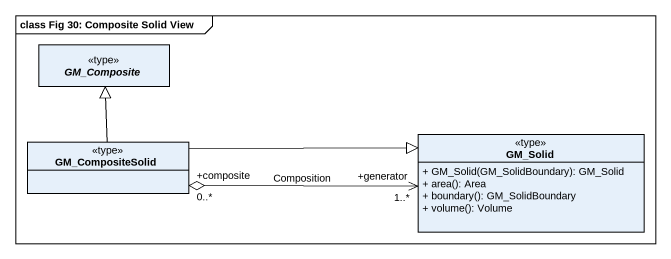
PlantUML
@startuml
mainframe class Fig 30: Composite Solid View
hide circle
hide empty members
skinparam classAttributeIconSize 0
abstract class GM_Composite <<type>>
class GM_CompositeSolid <<type>>
class GM_Solid <<type>> {
  + GM_Solid(GM_SolidBoundary): GM_Solid
  + area(): Area
  + boundary(): GM_SolidBoundary
  + volume(): Volume
}
GM_CompositeSolid -up-|> GM_Composite
GM_CompositeSolid -right-|> GM_Solid
GM_Solid "+generator\n1..*" <-left-o "+composite\n0..*" GM_CompositeSolid : Composition
@enduml
